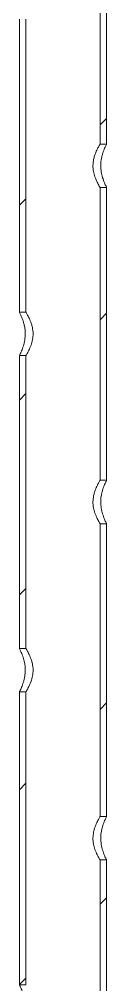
# Model space of a CAD drawing. Header units: millimetres. Extents: x 11948 to 22858, y 1146 to 11361.
# Drawn here: x 16544.8 to 16584.8, y 7494.9 to 7939.9 of the extents above; entities that cross this region are included whole.
import ezdxf

# ---------------------------------------------------------------- set-up
doc = ezdxf.new("R2010")
doc.units = ezdxf.units.MM
doc.linetypes.add('SLD-Solid', pattern=[0])
pattern_1 = [(45, (13072.54, 5639.196), (-44.9013, 44.9013), [])]

msp = doc.modelspace()

# ---------------------------------------------------------------- hatches: boundary and pattern name
at = {"linetype": 'SLD-Solid', "lineweight": 0}
h = msp.add_hatch(dxfattribs=at)
h.set_pattern_fill('ANSI31', color=256, scale=20, style=0)
h.set_pattern_definition(pattern_1)
h.paths.add_polyline_path([(16584.8, 7882.43), (16584.8, 8017.43), (16581.8, 8017.43), (16581.8, 7882.43)], flags=0)
h = msp.add_hatch(dxfattribs=at)
h.set_pattern_fill('ANSI31', color=256, scale=20, style=0)
h.set_pattern_definition(pattern_1)
h.paths.add_polyline_path([(16547.8, 7939.93), (16544.8, 7939.93), (16544.8, 7804.93), (16547.8, 7804.93)], flags=0)
h = msp.add_hatch(dxfattribs=at)
h.set_pattern_fill('ANSI31', color=256, scale=20, style=0)
h.set_pattern_definition(pattern_1)
h.paths.add_polyline_path([(16581.8, 7862.43), (16581.8, 7727.43), (16584.8, 7727.43), (16584.8, 7862.43)], flags=0)
h = msp.add_hatch(dxfattribs=at)
h.set_pattern_fill('ANSI31', color=256, scale=20, style=0)
h.set_pattern_definition(pattern_1)
h.paths.add_polyline_path([(16544.8, 7649.93), (16547.8, 7649.93), (16547.8, 7784.93), (16544.8, 7784.93)], flags=0)
h = msp.add_hatch(dxfattribs=at)
h.set_pattern_fill('ANSI31', color=256, scale=20, style=0)
h.set_pattern_definition(pattern_1)
h.paths.add_polyline_path([(16581.8, 7707.43), (16581.8, 7572.43), (16584.8, 7572.43), (16584.8, 7707.43)], flags=0)
h = msp.add_hatch(dxfattribs=at)
h.set_pattern_fill('ANSI31', color=256, scale=20, style=0)
h.set_pattern_definition(pattern_1)
h.paths.add_polyline_path([(16544.8, 7494.93), (16547.8, 7494.93), (16547.8, 7629.93), (16544.8, 7629.93)], flags=0)
h = msp.add_hatch(dxfattribs=at)
h.set_pattern_fill('ANSI31', color=256, scale=20, style=0)
h.set_pattern_definition(pattern_1)
h.paths.add_polyline_path([(16583.72, 7408.3), (16584.8, 7408.93), (16584.8, 7409.43), (16583.72, 7410.05), (16583.72, 7410.3), (16584.8, 7410.93), (16584.8, 7411.43), (16583.72, 7412.05), (16583.72, 7412.3), (16584.8, 7412.93), (16584.8, 7413.43), (16583.72, 7414.05), (16583.72, 7414.3), (16584.8, 7414.93), (16584.8, 7415.43), (16583.72, 7416.05), (16583.72, 7416.3), (16584.8, 7416.93), (16584.8, 7417.43), (16583.72, 7418.05), (16583.72, 7418.3), (16584.8, 7418.93), (16584.8, 7419.43), (16583.72, 7420.05), (16583.72, 7420.3), (16584.8, 7420.93), (16584.8, 7421.43), (16583.72, 7422.05), (16583.72, 7422.3), (16584.8, 7422.93), (16584.8, 7423.43), (16583.72, 7424.05), (16583.72, 7424.3), (16584.8, 7424.93), (16584.8, 7425.43), (16583.72, 7426.05), (16583.72, 7426.3), (16584.8, 7426.93), (16584.8, 7427.43), (16583.72, 7428.05), (16583.72, 7428.3), (16584.8, 7428.93), (16584.8, 7429.43), (16583.72, 7430.05), (16583.72, 7430.3), (16584.8, 7430.93), (16584.8, 7431.43), (16583.72, 7432.05), (16583.72, 7432.3), (16584.8, 7432.93), (16584.8, 7433.43), (16583.72, 7434.05), (16583.72, 7434.3), (16584.8, 7434.93), (16584.8, 7435.43), (16583.72, 7436.05), (16583.72, 7436.3), (16584.8, 7436.93), (16584.8, 7437.43), (16583.72, 7438.05), (16583.72, 7438.3), (16584.8, 7438.93), (16584.8, 7439.43), (16583.72, 7440.05), (16583.72, 7440.3), (16584.8, 7440.93), (16584.8, 7441.43), (16583.72, 7442.05), (16583.72, 7442.3), (16584.8, 7442.93), (16584.8, 7443.43), (16583.72, 7444.05), (16583.72, 7444.3), (16584.8, 7444.93), (16584.8, 7445.43), (16583.72, 7446.05), (16583.72, 7446.3), (16584.8, 7446.93), (16584.8, 7447.43), (16583.72, 7448.05), (16583.72, 7448.3), (16584.8, 7448.93), (16584.8, 7449.43), (16583.72, 7450.05), (16583.72, 7450.3), (16584.8, 7450.93), (16584.8, 7451.43), (16583.72, 7452.05), (16583.72, 7452.3), (16584.8, 7452.93), (16584.8, 7453.43), (16583.72, 7454.05), (16583.72, 7454.3), (16584.8, 7454.93), (16584.8, 7455.43), (16583.72, 7456.05), (16583.72, 7456.3), (16584.8, 7456.93), (16584.8, 7457.43), (16583.72, 7458.05), (16583.72, 7458.3), (16584.8, 7458.93), (16584.8, 7459.43), (16583.72, 7460.05), (16583.72, 7460.3), (16584.8, 7460.93), (16584.8, 7461.43), (16583.72, 7462.05), (16583.72, 7462.3), (16584.8, 7462.93), (16584.8, 7552.43), (16581.8, 7552.43), (16581.8, 7407.43), (16584.8, 7407.43), (16583.72, 7408.05)], flags=0)

# ---------------------------------------------------------------- linework, layer by layer
for p, q in [((16581.8, 7882.43), (16581.8, 8017.43)), ((16584.8, 7882.43), (16584.8, 8017.43)), ((16544.8, 7939.93), (16544.8, 7804.93)), ((16547.8, 7939.93), (16547.8, 7804.93)), ((16581.8, 7882.43), (16584.8, 7882.43)), ((16581.8, 7727.43), (16581.8, 7862.43)), ((16584.8, 7862.43), (16581.8, 7862.43)), ((16584.8, 7727.43), (16584.8, 7862.43)), ((16547.8, 7804.93), (16544.8, 7804.93)), ((16544.8, 7784.93), (16547.8, 7784.93)), ((16544.8, 7784.93), (16544.8, 7649.93)), ((16547.8, 7784.93), (16547.8, 7649.93)), ((16581.8, 7727.43), (16584.8, 7727.43)), ((16581.8, 7572.43), (16581.8, 7707.43)), ((16584.8, 7707.43), (16581.8, 7707.43)), ((16584.8, 7572.43), (16584.8, 7707.43)), ((16547.8, 7649.93), (16544.8, 7649.93)), ((16544.8, 7629.93), (16547.8, 7629.93)), ((16544.8, 7629.93), (16544.8, 7494.93)), ((16547.8, 7629.93), (16547.8, 7494.93)), ((16581.8, 7572.43), (16584.8, 7572.43)), ((16581.8, 7407.43), (16581.8, 7552.43)), ((16584.8, 7552.43), (16581.8, 7552.43)), ((16584.8, 7462.93), (16584.8, 7552.43)), ((16547.8, 7494.93), (16544.8, 7494.93))]:
    msp.add_line(p, q, dxfattribs=at)
for points, knots in [([(16581.8, 7882.43), (16581.75, 7882.33), (16581.64, 7882.15), (16580.83, 7880.71), (16579.97, 7878.91), (16579.27, 7877.02), (16578.75, 7875.06), (16578.45, 7872.56), (16578.73, 7869.73), (16579.5, 7867.07), (16580.35, 7865.13), (16581.02, 7863.81), (16581.45, 7863.04), (16581.73, 7862.56), (16581.8, 7862.43), (16581.8, 7862.43), (16581.8, 7862.43)], [0, 0, 0, 0, 0.09557, 0.190864, 0.293351, 0.349818, 0.408113, 0.495692, 0.58339, 0.670448, 0.772254, 0.828929, 0.887468, 0.940219, 0.994985, 1, 1, 1, 1]), ([(16584.8, 7882.43), (16584.75, 7882.33), (16584.65, 7882.13), (16583.94, 7880.63), (16583.2, 7878.74), (16582.65, 7876.8), (16582.21, 7874.67), (16582.03, 7871.89), (16582.43, 7868.81), (16583.19, 7866.12), (16583.93, 7864.28), (16584.42, 7863.2), (16584.73, 7862.57), (16584.78, 7862.48), (16584.8, 7862.43)], [0, 0, 0, 0, 0.098689, 0.197148, 0.301612, 0.357167, 0.414521, 0.520089, 0.613118, 0.708409, 0.81578, 0.871187, 0.928488, 1, 1, 1, 1]), ([(16544.8, 7804.93), (16544.85, 7804.83), (16544.95, 7804.63), (16545.66, 7803.13), (16546.4, 7801.24), (16546.96, 7799.3), (16547.4, 7797.17), (16547.58, 7794.39), (16547.18, 7791.31), (16546.42, 7788.62), (16545.68, 7786.78), (16545.18, 7785.7), (16544.87, 7785.07), (16544.83, 7784.98), (16544.8, 7784.93)], [0, 0, 0, 0, 0.098689, 0.197149, 0.301613, 0.357166, 0.41452, 0.520089, 0.613118, 0.708408, 0.815782, 0.871186, 0.928487, 1, 1, 1, 1]), ([(16547.8, 7804.93), (16547.86, 7804.83), (16547.97, 7804.65), (16548.77, 7803.21), (16549.64, 7801.41), (16550.33, 7799.52), (16550.86, 7797.56), (16551.16, 7795.06), (16550.88, 7792.23), (16550.11, 7789.57), (16549.26, 7787.63), (16548.59, 7786.31), (16548.16, 7785.54), (16547.88, 7785.06), (16547.81, 7784.93), (16547.8, 7784.93), (16547.8, 7784.93)], [0, 0, 0, 0, 0.09557, 0.190864, 0.293353, 0.349818, 0.408113, 0.495692, 0.583393, 0.670448, 0.772254, 0.828929, 0.887469, 0.940219, 0.994985, 1, 1, 1, 1]), ([(16581.8, 7727.43), (16581.75, 7727.33), (16581.64, 7727.15), (16580.83, 7725.71), (16579.97, 7723.91), (16579.27, 7722.02), (16578.75, 7720.06), (16578.45, 7717.56), (16578.73, 7714.73), (16579.5, 7712.07), (16580.35, 7710.13), (16581.02, 7708.81), (16581.45, 7708.04), (16581.73, 7707.56), (16581.8, 7707.43), (16581.8, 7707.43), (16581.8, 7707.43)], [0, 0, 0, 0, 0.095571, 0.190863, 0.29335, 0.349817, 0.408113, 0.495691, 0.583393, 0.670447, 0.772254, 0.828928, 0.887468, 0.940219, 0.994985, 1, 1, 1, 1]), ([(16584.8, 7727.43), (16584.75, 7727.33), (16584.65, 7727.13), (16583.94, 7725.63), (16583.2, 7723.74), (16582.65, 7721.8), (16582.21, 7719.67), (16582.03, 7716.89), (16582.43, 7713.81), (16583.19, 7711.12), (16583.93, 7709.28), (16584.42, 7708.2), (16584.73, 7707.57), (16584.78, 7707.48), (16584.8, 7707.43)], [0, 0, 0, 0, 0.098689, 0.197149, 0.301611, 0.357166, 0.41452, 0.520088, 0.613117, 0.708407, 0.815781, 0.871188, 0.928487, 1, 1, 1, 1]), ([(16544.8, 7649.93), (16544.85, 7649.83), (16544.95, 7649.63), (16545.66, 7648.13), (16546.4, 7646.24), (16546.96, 7644.3), (16547.4, 7642.17), (16547.58, 7639.39), (16547.18, 7636.31), (16546.42, 7633.62), (16545.68, 7631.78), (16545.18, 7630.7), (16544.87, 7630.07), (16544.83, 7629.98), (16544.8, 7629.93)], [0, 0, 0, 0, 0.098688, 0.197148, 0.301612, 0.357165, 0.414519, 0.520087, 0.61312, 0.70841, 0.815782, 0.871187, 0.928487, 1, 1, 1, 1]), ([(16547.8, 7649.93), (16547.86, 7649.83), (16547.97, 7649.65), (16548.77, 7648.21), (16549.64, 7646.41), (16550.33, 7644.52), (16550.86, 7642.56), (16551.16, 7640.06), (16550.88, 7637.23), (16550.11, 7634.57), (16549.26, 7632.63), (16548.59, 7631.31), (16548.16, 7630.54), (16547.88, 7630.06), (16547.81, 7629.93), (16547.8, 7629.93), (16547.8, 7629.93)], [0, 0, 0, 0, 0.09557, 0.190862, 0.293352, 0.349817, 0.408116, 0.495691, 0.583392, 0.670447, 0.772253, 0.82893, 0.887468, 0.940219, 0.994985, 1, 1, 1, 1]), ([(16581.8, 7572.43), (16581.75, 7572.33), (16581.64, 7572.15), (16580.83, 7570.71), (16579.97, 7568.91), (16579.27, 7567.02), (16578.75, 7565.06), (16578.45, 7562.56), (16578.73, 7559.73), (16579.5, 7557.07), (16580.35, 7555.13), (16581.02, 7553.81), (16581.45, 7553.04), (16581.73, 7552.56), (16581.8, 7552.43), (16581.8, 7552.43), (16581.8, 7552.43)], [0, 0, 0, 0, 0.09557, 0.190862, 0.293349, 0.349816, 0.408115, 0.49569, 0.583392, 0.670446, 0.772253, 0.828929, 0.887469, 0.940219, 0.994985, 1, 1, 1, 1]), ([(16584.8, 7572.43), (16584.75, 7572.33), (16584.65, 7572.13), (16583.94, 7570.63), (16583.2, 7568.74), (16582.65, 7566.8), (16582.21, 7564.67), (16582.03, 7561.89), (16582.43, 7558.81), (16583.19, 7556.12), (16583.93, 7554.28), (16584.42, 7553.2), (16584.73, 7552.57), (16584.78, 7552.48), (16584.8, 7552.43)], [0, 0, 0, 0, 0.098688, 0.197149, 0.30161, 0.357165, 0.414519, 0.520087, 0.61312, 0.70841, 0.815781, 0.871188, 0.928487, 1, 1, 1, 1]), ([(16544.8, 7494.93), (16544.85, 7494.83), (16544.95, 7494.63), (16545.66, 7493.13), (16546.4, 7491.24), (16546.96, 7489.3), (16547.4, 7487.17), (16547.58, 7484.39), (16547.18, 7481.31), (16546.42, 7478.62), (16545.68, 7476.78), (16545.18, 7475.7), (16544.87, 7475.07), (16544.83, 7474.98), (16544.8, 7474.93)], [0, 0, 0, 0, 0.098688, 0.197148, 0.301612, 0.357165, 0.414519, 0.520091, 0.61312, 0.70841, 0.815781, 0.871186, 0.928488, 1, 1, 1, 1])]:
    msp.add_open_spline(points, degree=3, knots=knots, dxfattribs=at)

doc.saveas('drawing.dxf')
